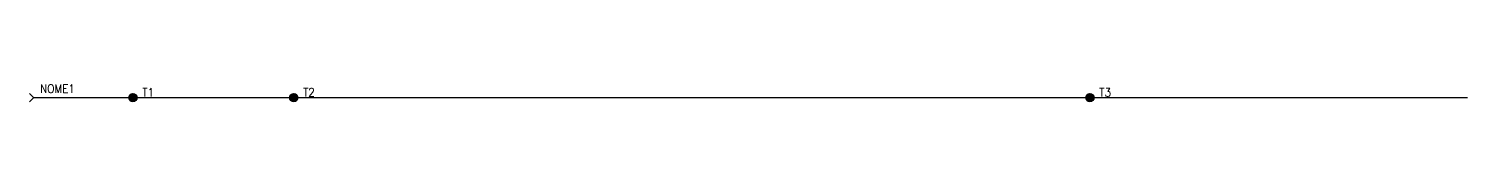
# Model space of a CAD drawing. Header units: millimetres. Extents: x -5 to 336, y -9 to -4.
import ezdxf
from ezdxf.enums import TextEntityAlignment as Align

# ---------------------------------------------------------------- set-up
doc = ezdxf.new("R2010")
doc.units = ezdxf.units.MM
doc.header["$LTSCALE"] = 10
doc.styles.add('ROMANS', font='romans.shx')

msp = doc.modelspace()

# ---------------------------------------------------------------- hatches: boundary and pattern name
h = msp.add_hatch(color=256)
h.paths.add_polyline_path([(20.44, -7.55, 1), (18.44, -7.55)])
h.paths.add_polyline_path([(18.44, -7.55, 1), (20.44, -7.55)])
h = msp.add_hatch(color=256)
h.paths.add_polyline_path([(58.57, -7.55, 1), (56.57, -7.55)])
h.paths.add_polyline_path([(56.57, -7.55, 1), (58.57, -7.55)])
h = msp.add_hatch(color=256)
h.paths.add_polyline_path([(247.32, -7.55, 1), (245.32, -7.55)])
h.paths.add_polyline_path([(245.32, -7.55, 1), (247.32, -7.55)])

# ---------------------------------------------------------------- linework, layer by layer
at = {"color": 7}
for p, q in [((19.44, -6.65), (19.44, -6.55)), ((57.57, -6.65), (57.57, -6.55)), ((246.32, -6.65), (246.32, -6.55))]:
    msp.add_line(p, q, dxfattribs=at)
at = {"color": 5, "const_width": 0.3}
for points in [[(-5.09, -6.55), (-4.09, -7.55), (-5.09, -8.55)], [(-5.09, -6.55), (-4.09, -7.55), (-5.09, -8.55)], [(335.85, -7.55), (-4.09, -7.55)]]:
    msp.add_lwpolyline(points, dxfattribs=at)
for centre in [(19.44, -7.55), (57.57, -7.55), (246.32, -7.55), (246.32, -7.55)]:
    msp.add_circle(centre, 1)
for p in [(19.44, -6.65), (57.57, -6.65), (246.32, -6.65)]:
    msp.add_point(p)

# ---------------------------------------------------------------- texts
at = {"color": 7, "style": 'ROMANS', "width": 0.9}
msp.add_attdef('NOME1', (-2.56, -6.41), '', height=2, dxfattribs=at)
at = {"color": 7, "style": 'ROMANS', "width": 0.9, "flags": 1}
for tag, p in [('T1', (23.07, -7.29)), ('T2', (61.19, -7.29)), ('T3', (249.94, -7.29))]:
    msp.add_attdef(tag, text='', height=2, dxfattribs=at).set_placement(p, align=Align.CENTER)

doc.saveas('drawing.dxf')
